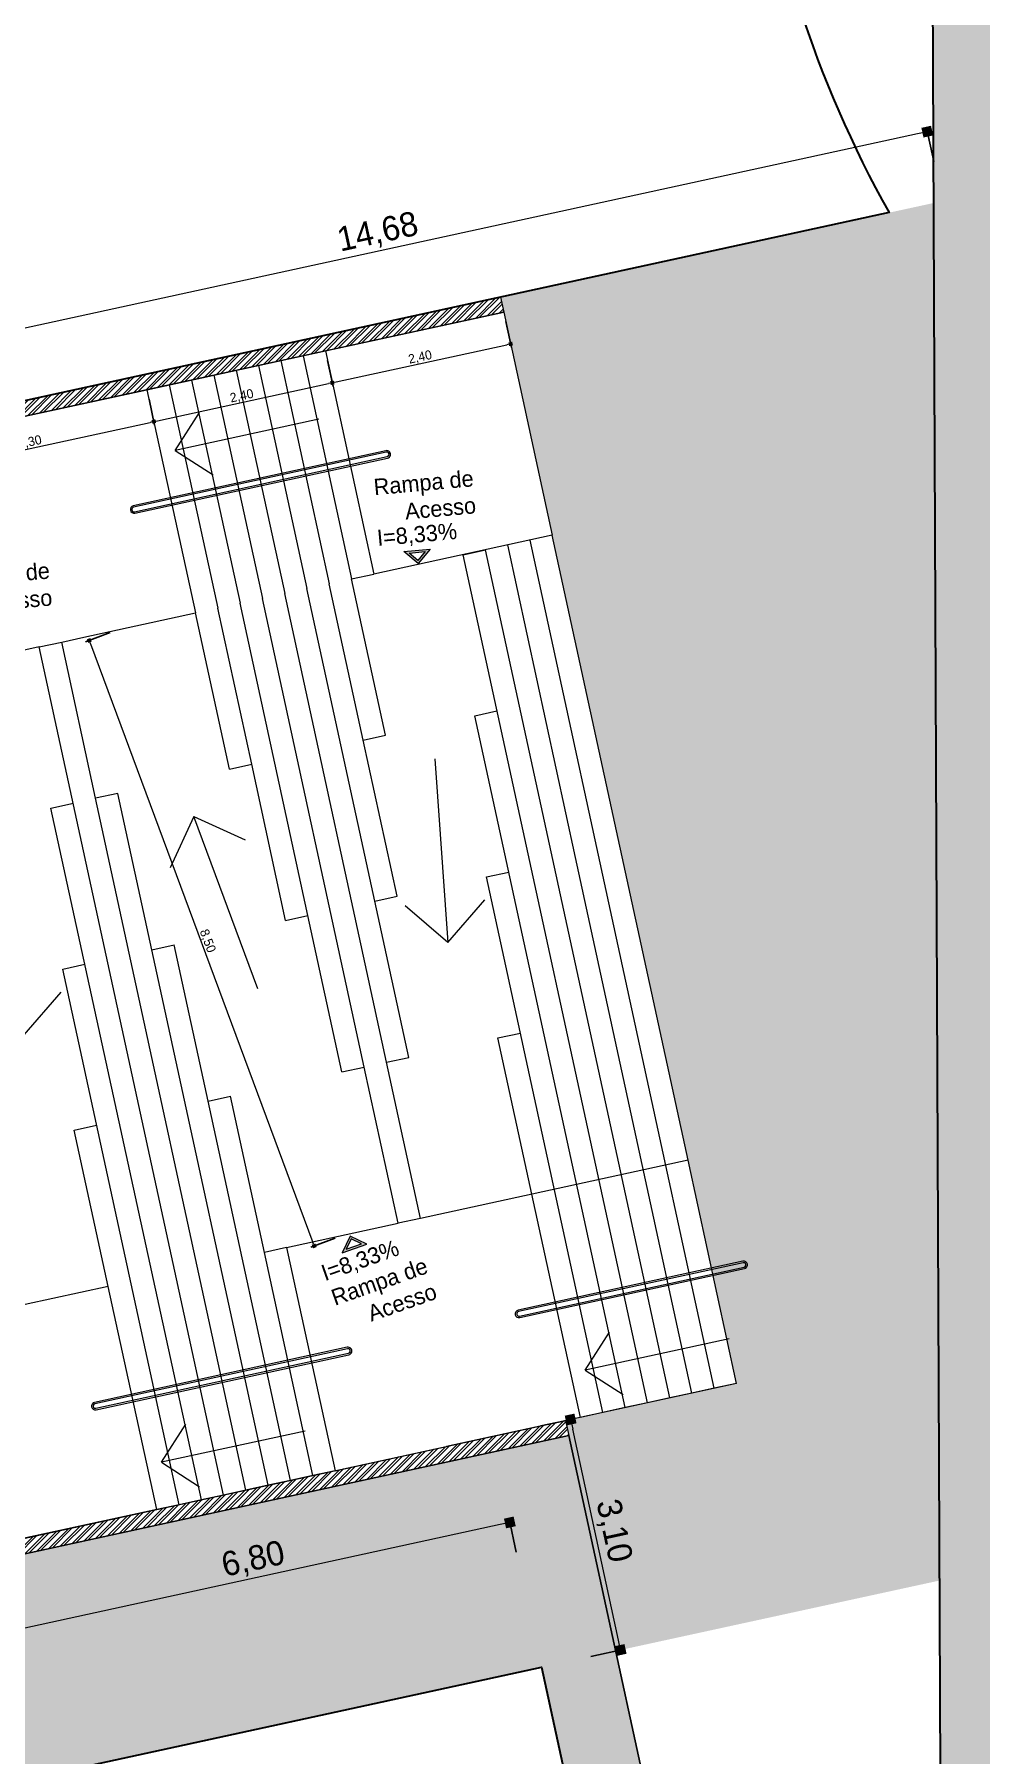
# Model space of a CAD drawing. Header units: millimetres. Extents: x 3006 to 6000, y 1661 to 3774.
# Drawn here: x 4714.64 to 4727.08, y 1877.92 to 1900.52 of the extents above; entities that cross this region are included whole.
import ezdxf

# ---------------------------------------------------------------- set-up
doc = ezdxf.new("R2010")
doc.units = ezdxf.units.MM
doc.header["$LTSCALE"] = 10
for name, color, linetype, lineweight in [('.10 ultra fina', 240, 'Continuous', 5), ('.20', 130, 'Continuous', 20), ('.30', 50, 'Continuous', 30), ('COTAS', 230, 'Continuous', 15), ('MARCAÇÕES', 230, 'Continuous', 15)]:
    doc.layers.add(name, color=color, linetype=linetype, lineweight=lineweight)
doc.layers.add('.20 hachura', color=185, linetype='Continuous')
doc.layers.add('Escrita', color=34, linetype='Continuous')
doc.layers.add('Verde', color=7, linetype='Continuous', true_color=0x136734)
doc.styles.add('Texto Wilian', font='himalaya.ttf')
doc.dimstyles.new('Cota 1-200 Exter WMJ', dxfattribs={"dimtxt": 0.32, "dimasz": 0.13, "dimexe": 0.05, "dimexo": 0.3, "dimgap": 0.03, "dimtad": 1, "dimzin": 1, "dimtxsty": 'Texto Wilian', "dimblk": 'BOXFILLED', "dimcen": 0, "dimclrd": 230, "dimclre": 230, "dimclrt": 104, "dimazin": 0, "dimtfac": 1, "dimtix": 1, "dimtmove": 0, "dimatfit": 3, "dimfxl": 0.4, "dimfxlon": 1, "dimlwd": 20, "dimarcsym": 2})
doc.dimstyles.new('Cota 1-75 Exter WMJ', dxfattribs={"dimtxt": 0.12, "dimasz": 0.05, "dimexe": 0.05, "dimexo": 0.1, "dimgap": 0.002, "dimtad": 1, "dimzin": 1, "dimtxsty": 'Texto Wilian', "dimblk": 'BOXFILLED', "dimcen": 2.5, "dimclrd": 230, "dimclre": 230, "dimclrt": 104, "dimazin": 0, "dimtfac": 1, "dimtix": 1, "dimtmove": 0, "dimatfit": 3, "dimfxl": 0.3, "dimfxlon": 1, "dimlwd": 20, "dimarcsym": 1})

# ---------------------------------------------------------------- blocks, each defined once
blk = doc.blocks.new('_BoxFilled')
at = {"color": 0, "linetype": 'ByBlock', "lineweight": -2}
blk.add_line((-0.5, 0), (-1, 0), dxfattribs=at)
at = {"color": 0, "linetype": 'ByBlock'}
blk.add_solid([(-0.5, 0.5), (0.5, 0.5), (-0.5, -0.5), (0.5, -0.5)], dxfattribs=at)
blk = doc.blocks.new('*D839')
at = {"layer": 'COTAS', "color": 230, "linetype": 'Continuous', "lineweight": 20, "ltscale": 10, "transparency": 16777216}
blk.add_line((4726.248, 1899.213), (4712.158, 1896.149), dxfattribs=at)
at = {"layer": 'COTAS', "color": 230, "lineweight": -2, "ltscale": 10, "transparency": 16777216}
for p, q in [((4726.46, 1898.85), (4726.364, 1899.29)), ((4712.116, 1895.731), (4712.02, 1896.171))]:
    blk.add_line(p, q, dxfattribs=at)
at = {"layer": 'Defpoints', "color": 0, "ltscale": 10, "transparency": 16777216}
for p in [(4726.573, 1898.329), (4712.031, 1896.122), (4712.229, 1895.21)]:
    blk.add_point(p, dxfattribs=at)
at = {"layer": 'COTAS', "color": 230, "lineweight": 20, "ltscale": 10, "transparency": 16777216, "xscale": 0.13, "yscale": 0.13, "zscale": 0.13}
for p, rotation in [((4726.375, 1899.241), 12.26756816731099), ((4712.031, 1896.122), 192.267568167311)]:
    blk.add_blockref('_BoxFilled', p, dxfattribs=dict(at, rotation=rotation))
at = {"layer": 'COTAS', "color": 104, "ltscale": 10, "transparency": 16777216, "insert": (4719.154, 1897.905), "char_height": 0.32, "attachment_point": 5, "rotation": 12.2676, "style": 'Texto Wilian'}
blk.add_mtext('14,68', dxfattribs=at)
blk = doc.blocks.new('*D846')
at = {"layer": 'COTAS', "color": 230, "lineweight": -2, "ltscale": 10, "transparency": 16777216}
for p, q in [((4720.973, 1880.582), (4720.878, 1881.021)), ((4714.328, 1879.137), (4714.233, 1879.577))]:
    blk.add_line(p, q, dxfattribs=at)
at = {"layer": 'COTAS', "color": 230, "linetype": 'Continuous', "lineweight": 20, "ltscale": 10, "transparency": 16777216}
blk.add_line((4720.761, 1880.945), (4714.371, 1879.555), dxfattribs=at)
at = {"layer": 'Defpoints', "color": 0, "ltscale": 10, "transparency": 16777216}
for p in [(4714.243, 1879.528), (4721.302, 1879.071), (4714.657, 1877.626)]:
    blk.add_point(p, dxfattribs=at)
at = {"layer": 'COTAS', "color": 230, "lineweight": 20, "ltscale": 10, "transparency": 16777216, "xscale": 0.13, "yscale": 0.13, "zscale": 0.13}
for p, rotation in [((4720.888, 1880.973), 12.26756816736686), ((4714.243, 1879.528), 192.2675681673669)]:
    blk.add_blockref('_BoxFilled', p, dxfattribs=dict(at, rotation=rotation))
at = {"layer": 'COTAS', "color": 104, "ltscale": 10, "transparency": 16777216, "insert": (4717.517, 1880.474), "char_height": 0.32, "attachment_point": 5, "rotation": 12.2676, "style": 'Texto Wilian'}
blk.add_mtext('6,80', dxfattribs=at)
blk = doc.blocks.new('*D847')
at = {"layer": 'COTAS', "color": 230, "linetype": 'Continuous', "lineweight": 20, "ltscale": 10, "transparency": 16777216}
blk.add_line((4714.116, 1879.5), (4711.439, 1878.918), dxfattribs=at)
at = {"layer": 'COTAS', "color": 230, "lineweight": -2, "ltscale": 10, "transparency": 16777216}
for p, q in [((4714.328, 1879.137), (4714.233, 1879.577)), ((4711.397, 1878.499), (4711.301, 1878.939))]:
    blk.add_line(p, q, dxfattribs=at)
at = {"layer": 'Defpoints', "color": 0, "ltscale": 10, "transparency": 16777216}
for p in [(4711.312, 1878.89), (4714.657, 1877.626), (4711.725, 1876.989)]:
    blk.add_point(p, dxfattribs=at)
at = {"layer": 'COTAS', "color": 230, "lineweight": 20, "ltscale": 10, "transparency": 16777216, "xscale": 0.13, "yscale": 0.13, "zscale": 0.13}
for p, rotation in [((4714.243, 1879.528), 12.26756816736686), ((4711.312, 1878.89), 192.2675681673669)]:
    blk.add_blockref('_BoxFilled', p, dxfattribs=dict(at, rotation=rotation))
at = {"layer": 'COTAS', "color": 104, "ltscale": 10, "transparency": 16777216, "insert": (4712.729, 1879.433), "char_height": 0.32, "attachment_point": 5, "rotation": 12.2676, "style": 'Texto Wilian'}
blk.add_mtext('3,00', dxfattribs=at)
blk = doc.blocks.new('*D856')
at = {"layer": 'COTAS', "color": 230, "lineweight": -2, "ltscale": 10, "transparency": 16777216}
for p, q in [((4721.296, 1882.24), (4721.736, 1882.336)), ((4721.954, 1879.213), (4722.394, 1879.309))]:
    blk.add_line(p, q, dxfattribs=at)
at = {"layer": 'COTAS', "color": 230, "linetype": 'Continuous', "lineweight": 20, "ltscale": 10, "transparency": 16777216}
blk.add_line((4722.317, 1879.425), (4721.715, 1882.198), dxfattribs=at)
at = {"layer": 'Defpoints', "color": 0, "ltscale": 10, "transparency": 16777216}
for p in [(4721.687, 1882.325), (4720.643, 1882.098), (4721.302, 1879.071)]:
    blk.add_point(p, dxfattribs=at)
at = {"layer": 'COTAS', "color": 230, "lineweight": 20, "ltscale": 10, "transparency": 16777216, "xscale": 0.13, "yscale": 0.13, "zscale": 0.13}
for p, rotation in [((4721.687, 1882.325), 102.2675681673671), ((4722.345, 1879.298), 282.2675681673671)]:
    blk.add_blockref('_BoxFilled', p, dxfattribs=dict(at, rotation=rotation))
at = {"layer": 'COTAS', "color": 104, "ltscale": 10, "transparency": 16777216, "insert": (4722.24, 1880.86), "char_height": 0.32, "attachment_point": 5, "rotation": 282.2676, "style": 'Texto Wilian'}
blk.add_mtext('3,10', dxfattribs=at)
blk = doc.blocks.new('*D966')
at = {"layer": 'COTAS', "color": 230, "lineweight": -2, "ltscale": 10, "transparency": 16777216}
for p, q in [((4716.145, 1895.726), (4716.219, 1895.384)), ((4712.92, 1895.025), (4712.995, 1894.683))]:
    blk.add_line(p, q, dxfattribs=at)
at = {"layer": 'COTAS', "color": 230, "linetype": 'Continuous', "lineweight": 20, "ltscale": 10, "transparency": 16777216}
blk.add_line((4713.033, 1894.742), (4716.16, 1895.422), dxfattribs=at)
at = {"layer": 'Defpoints', "color": 0, "ltscale": 10, "transparency": 16777216}
for p in [(4716.118, 1895.851), (4716.209, 1895.433), (4712.893, 1895.149)]:
    blk.add_point(p, dxfattribs=at)
at = {"layer": 'COTAS', "color": 230, "lineweight": 20, "ltscale": 10, "transparency": 16777216, "xscale": 0.05, "yscale": 0.05, "zscale": 0.05}
for p, rotation in [((4716.209, 1895.433), 12.26756816735529), ((4712.984, 1894.732), 192.2675681673553)]:
    blk.add_blockref('_BoxFilled', p, dxfattribs=dict(at, rotation=rotation))
at = {"layer": 'COTAS', "color": 104, "ltscale": 10, "transparency": 16777216, "insert": (4714.58, 1895.157), "char_height": 0.12, "attachment_point": 5, "rotation": 12.2676, "style": 'Texto Wilian'}
blk.add_mtext('3,30', dxfattribs=at)
blk = doc.blocks.new('*D967')
at = {"layer": 'COTAS', "color": 230, "lineweight": -2, "ltscale": 10, "transparency": 16777216}
for p, q in [((4718.49, 1896.236), (4718.565, 1895.894)), ((4716.145, 1895.726), (4716.219, 1895.384))]:
    blk.add_line(p, q, dxfattribs=at)
at = {"layer": 'COTAS', "color": 230, "linetype": 'Continuous', "lineweight": 20, "ltscale": 10, "transparency": 16777216}
blk.add_line((4716.258, 1895.444), (4718.505, 1895.932), dxfattribs=at)
at = {"layer": 'Defpoints', "color": 0, "ltscale": 10, "transparency": 16777216}
for p in [(4718.463, 1896.361), (4718.554, 1895.943), (4716.118, 1895.851)]:
    blk.add_point(p, dxfattribs=at)
at = {"layer": 'COTAS', "color": 230, "lineweight": 20, "ltscale": 10, "transparency": 16777216, "xscale": 0.05, "yscale": 0.05, "zscale": 0.05}
for p, rotation in [((4718.554, 1895.943), 12.26756816735529), ((4716.209, 1895.433), 192.2675681673553)]:
    blk.add_blockref('_BoxFilled', p, dxfattribs=dict(at, rotation=rotation))
at = {"layer": 'COTAS', "color": 104, "ltscale": 10, "transparency": 16777216, "insert": (4717.365, 1895.763), "char_height": 0.12, "attachment_point": 5, "rotation": 12.2676, "style": 'Texto Wilian'}
blk.add_mtext('2,40', dxfattribs=at)
blk = doc.blocks.new('*D968')
at = {"layer": 'COTAS', "color": 230, "lineweight": -2, "ltscale": 10, "transparency": 16777216}
for p, q in [((4720.836, 1896.746), (4720.91, 1896.404)), ((4718.49, 1896.236), (4718.565, 1895.894))]:
    blk.add_line(p, q, dxfattribs=at)
at = {"layer": 'COTAS', "color": 230, "linetype": 'Continuous', "lineweight": 20, "ltscale": 10, "transparency": 16777216}
blk.add_line((4718.603, 1895.954), (4720.85, 1896.442), dxfattribs=at)
at = {"layer": 'Defpoints', "color": 0, "ltscale": 10, "transparency": 16777216}
for p in [(4720.808, 1896.871), (4720.899, 1896.453), (4718.463, 1896.361)]:
    blk.add_point(p, dxfattribs=at)
at = {"layer": 'COTAS', "color": 230, "lineweight": 20, "ltscale": 10, "transparency": 16777216, "xscale": 0.05, "yscale": 0.05, "zscale": 0.05}
for p, rotation in [((4720.899, 1896.453), 12.26756816735529), ((4718.554, 1895.943), 192.2675681673553)]:
    blk.add_blockref('_BoxFilled', p, dxfattribs=dict(at, rotation=rotation))
at = {"layer": 'COTAS', "color": 104, "ltscale": 10, "transparency": 16777216, "insert": (4719.71, 1896.273), "char_height": 0.12, "attachment_point": 5, "rotation": 12.2676, "style": 'Texto Wilian'}
blk.add_mtext('2,40', dxfattribs=at)
blk = doc.blocks.new('*D971')
at = {"layer": 'COTAS', "color": 230, "lineweight": -2, "ltscale": 10, "transparency": 16777216}
for p, q in [((4715.636, 1892.661), (4715.312, 1892.541)), ((4718.593, 1884.708), (4718.27, 1884.588))]:
    blk.add_line(p, q, dxfattribs=at)
at = {"layer": 'COTAS', "color": 230, "linetype": 'Continuous', "lineweight": 20, "ltscale": 10, "transparency": 16777216}
blk.add_line((4715.377, 1892.512), (4718.299, 1884.652), dxfattribs=at)
at = {"layer": 'Defpoints', "color": 0, "ltscale": 10, "transparency": 16777216}
for p in [(4715.729, 1892.696), (4718.687, 1884.743), (4718.317, 1884.605)]:
    blk.add_point(p, dxfattribs=at)
at = {"layer": 'COTAS', "color": 230, "lineweight": 20, "ltscale": 10, "transparency": 16777216, "xscale": 0.05, "yscale": 0.05, "zscale": 0.05}
for p, rotation in [((4715.359, 1892.558), 110.3976705215174), ((4718.317, 1884.605), 290.3976705215175)]:
    blk.add_blockref('_BoxFilled', p, dxfattribs=dict(at, rotation=rotation))
at = {"layer": 'COTAS', "color": 104, "ltscale": 10, "transparency": 16777216, "insert": (4716.91, 1888.609), "char_height": 0.12, "attachment_point": 5, "rotation": 290.3977, "style": 'Texto Wilian'}
blk.add_mtext('8,50', dxfattribs=at)

msp = doc.modelspace()

# ---------------------------------------------------------------- hatches: boundary and pattern name
at = {"layer": '.10 ultra fina', "lineweight": 5}
h = msp.add_hatch(color=240, dxfattribs=at)
h.dxf.hatch_style = 1
h.paths.add_polyline_path([(4719.495, 1893.726), (4719.84, 1893.757), (4719.683, 1893.569)])
h.paths.add_polyline_path([(4719.564, 1893.705), (4719.68, 1893.608), (4719.776, 1893.724)], flags=16)
h = msp.add_hatch(color=240, dxfattribs=at)
h.dxf.hatch_style = 1
h.paths.add_polyline_path([(4718.683, 1884.513), (4719.009, 1884.628), (4718.788, 1884.734)])
h.paths.add_polyline_path([(4718.736, 1884.561), (4718.801, 1884.697), (4718.937, 1884.632)], flags=16)
at = {"layer": '.20 hachura'}
h = msp.add_hatch(dxfattribs=at)
h.set_pattern_fill('GOST_WOOD', color=185, scale=0.1)
h.set_pattern_definition([(90, (200, 0), (0.6, -4e-17), [1, -0.2]), (90, (200.2, -0.2), (0.6, -4e-17), [0.6, -0.15, 0.3, -0.15]), (90, (200.4, -0.5), (0.6, -4e-17), [1, -0.2])])
h.paths.add_polyline_path([(4712.352, 1931.77), (4635.355, 1931.693, 0.416128), (4618.89, 1915.051), (4619.131, 1859.017, 0.412301), (4635.665, 1842.659), (4712.662, 1842.736, 0.416128), (4729.127, 1859.378), (4728.886, 1915.412, 0.412301)])
h.paths.add_polyline_path([(4712.358, 1929.27, -0.412301), (4726.386, 1915.39), (4726.627, 1859.356, -0.416128), (4712.657, 1845.236), (4635.66, 1845.159, -0.412301), (4621.631, 1859.039), (4621.39, 1915.073, -0.416128), (4635.361, 1929.193)], flags=16)
h = msp.add_hatch(dxfattribs=at)
h.set_pattern_fill('ANSI32', color=185, scale=0.009)
h.paths.add_polyline_path([(4720.808, 1896.871), (4720.766, 1897.066), (4712.229, 1895.21), (4711.846, 1896.969), (4705.424, 1926.506), (4705.228, 1926.464), (4712.076, 1894.972)])
h = msp.add_hatch(dxfattribs=at)
h.set_pattern_fill('AR-HBONE', color=185, scale=0.0015)
h.paths.add_polyline_path([(4728.957, 1898.847), (4729.035, 1880.753), (4731.768, 1881.347), (4731.768, 1899.458)])
h.paths.add_polyline_path([(4726.537, 1880.21), (4726.46, 1898.304), (4720.766, 1897.066), (4723.868, 1882.799), (4721.621, 1882.311), (4722.279, 1879.284)])
h = msp.add_hatch(dxfattribs=at)
h.set_pattern_fill('ANSI32', color=185, scale=0.009)
h.paths.add_polyline_path([(4711.11, 1879.82), (4721.663, 1882.115), (4721.621, 1882.311), (4710.872, 1879.973), (4711.318, 1877.924), (4711.513, 1877.966)])
h = msp.add_hatch(dxfattribs=at)
h.set_pattern_fill('AR-HBONE', color=185, scale=0.0015)
h.paths.add_polyline_path([(4721.663, 1882.115), (4711.11, 1879.82), (4711.725, 1876.989), (4715.433, 1859.937), (4715.646, 1858.96), (4726.199, 1861.255)])
h.paths.add_polyline_path([(4714.657, 1877.626), (4721.302, 1879.071), (4725.009, 1862.02), (4718.365, 1860.575)], flags=16)

# ---------------------------------------------------------------- linework, layer by layer
at = {"layer": '.10 ultra fina', "color": 240, "lineweight": 5}
for points in [[(4719.495, 1893.726), (4719.84, 1893.757), (4719.683, 1893.569)], [(4719.776, 1893.724), (4719.68, 1893.608), (4719.564, 1893.705)], [(4718.683, 1884.513), (4719.009, 1884.628), (4718.788, 1884.734)], [(4718.937, 1884.632), (4718.801, 1884.697), (4718.736, 1884.561)]]:
    msp.add_lwpolyline(points, close=True, dxfattribs=at)
at = {"layer": '.20', "ltscale": 10}
for p, q in [((4718.463, 1896.361), (4720.808, 1896.871)), ((4720.808, 1896.871), (4721.446, 1893.939)), ((4716.118, 1895.851), (4718.463, 1896.361)), ((4717.584, 1896.169), (4718.221, 1893.238)), ((4717.877, 1896.233), (4718.514, 1893.302)), ((4718.17, 1896.297), (4718.808, 1893.365)), ((4718.463, 1896.361), (4719.101, 1893.429)), ((4716.411, 1895.914), (4717.049, 1892.983)), ((4716.704, 1895.978), (4717.342, 1893.047)), ((4716.998, 1896.042), (4717.635, 1893.11)), ((4717.291, 1896.106), (4717.928, 1893.174)), ((4712.893, 1895.149), (4716.118, 1895.851)), ((4716.118, 1895.851), (4716.755, 1892.919)), ((4721.446, 1893.939), (4719.101, 1893.429)), ((4723.231, 1885.731), (4721.446, 1893.939)), ((4720.273, 1893.684), (4720.566, 1893.748)), ((4722.696, 1882.544), (4720.273, 1893.684)), ((4721.013, 1891.696), (4720.566, 1893.748)), ((4721.752, 1889.707), (4720.86, 1893.812)), ((4722.491, 1887.719), (4721.153, 1893.875)), ((4718.808, 1893.365), (4719.101, 1893.429)), ((4719.114, 1889.134), (4718.221, 1893.238)), ((4718.961, 1891.25), (4718.514, 1893.302)), ((4719.254, 1891.313), (4718.808, 1893.365)), ((4717.495, 1890.931), (4717.049, 1892.983)), ((4718.234, 1888.943), (4717.342, 1893.047)), ((4718.974, 1886.954), (4717.635, 1893.11)), ((4719.267, 1887.018), (4717.928, 1893.174)), ((4715.29, 1892.6), (4716.755, 1892.919)), ((4717.202, 1890.867), (4716.755, 1892.919)), ((4714.703, 1892.473), (4714.997, 1892.537)), ((4714.997, 1892.537), (4715.29, 1892.6)), ((4715.443, 1890.485), (4714.997, 1892.537)), ((4714.703, 1892.473), (4713.531, 1892.218)), ((4717.126, 1881.333), (4714.703, 1892.473)), ((4720.426, 1891.568), (4720.719, 1891.632)), ((4722.989, 1882.608), (4721.013, 1891.696)), ((4722.402, 1882.481), (4720.426, 1891.568)), ((4718.961, 1891.25), (4719.254, 1891.313)), ((4719.407, 1889.197), (4718.961, 1891.25)), ((4717.202, 1890.867), (4717.495, 1890.931)), ((4717.941, 1888.879), (4717.495, 1890.931)), ((4715.736, 1890.548), (4715.443, 1890.485)), ((4716.182, 1888.496), (4715.736, 1890.548)), ((4714.856, 1890.357), (4715.15, 1890.421)), ((4716.833, 1881.269), (4714.856, 1890.357)), ((4717.419, 1881.397), (4715.443, 1890.485)), ((4723.282, 1882.672), (4721.752, 1889.707)), ((4720.579, 1889.452), (4720.873, 1889.516)), ((4722.109, 1882.417), (4720.579, 1889.452)), ((4719.114, 1889.134), (4719.407, 1889.197)), ((4719.56, 1887.082), (4719.114, 1889.134)), ((4717.941, 1888.879), (4718.234, 1888.943)), ((4718.68, 1886.89), (4718.234, 1888.943)), ((4716.182, 1888.496), (4716.475, 1888.56)), ((4717.712, 1881.461), (4716.182, 1888.496)), ((4716.922, 1886.508), (4716.475, 1888.56)), ((4715.01, 1888.241), (4715.303, 1888.305)), ((4716.539, 1881.206), (4715.01, 1888.241)), ((4723.575, 1882.736), (4722.491, 1887.719)), ((4720.732, 1887.337), (4721.026, 1887.4)), ((4721.179, 1885.285), (4720.732, 1887.337)), ((4718.68, 1886.89), (4718.974, 1886.954)), ((4719.42, 1884.902), (4718.974, 1886.954)), ((4719.267, 1887.018), (4719.56, 1887.082)), ((4719.713, 1884.966), (4719.267, 1887.018)), ((4716.922, 1886.508), (4717.215, 1886.572)), ((4718.005, 1881.524), (4716.922, 1886.508)), ((4717.661, 1884.52), (4717.215, 1886.572)), ((4715.163, 1886.126), (4715.456, 1886.189)), ((4715.609, 1884.073), (4715.163, 1886.126)), ((4723.231, 1885.731), (4719.713, 1884.966)), ((4723.868, 1882.799), (4723.231, 1885.731)), ((4721.816, 1882.353), (4721.179, 1885.285)), ((4717.954, 1884.583), (4719.42, 1884.902)), ((4719.713, 1884.966), (4719.42, 1884.902)), ((4717.954, 1884.583), (4717.661, 1884.52)), ((4718.298, 1881.588), (4717.661, 1884.52)), ((4717.954, 1884.583), (4718.591, 1881.652)), ((4715.609, 1884.073), (4714.143, 1883.755)), ((4716.246, 1881.142), (4715.609, 1884.073)), ((4723.868, 1882.799), (4720.057, 1881.971)), ((4722.989, 1882.608), (4722.696, 1882.544)), ((4723.282, 1882.672), (4722.989, 1882.608)), ((4723.575, 1882.736), (4723.282, 1882.672)), ((4723.868, 1882.799), (4723.575, 1882.736)), ((4722.109, 1882.417), (4721.816, 1882.353)), ((4722.402, 1882.481), (4722.109, 1882.417)), ((4722.696, 1882.544), (4722.402, 1882.481)), ((4718.591, 1881.652), (4720.057, 1881.971)), ((4717.712, 1881.461), (4717.419, 1881.397)), ((4718.005, 1881.524), (4717.712, 1881.461)), ((4718.298, 1881.588), (4718.005, 1881.524)), ((4718.591, 1881.652), (4718.298, 1881.588)), ((4716.833, 1881.269), (4716.539, 1881.206)), ((4717.126, 1881.333), (4716.833, 1881.269)), ((4717.419, 1881.397), (4717.126, 1881.333)), ((4716.246, 1881.142), (4714.487, 1880.76)), ((4716.539, 1881.206), (4716.246, 1881.142))]:
    msp.add_line(p, q, dxfattribs=at)
at = {"layer": '.20 hachura', "color": 185}
msp.add_lwpolyline([(4715.433, 1859.937), (4715.646, 1858.96), (4726.199, 1861.255), (4721.663, 1882.115), (4711.11, 1879.82), (4711.725, 1876.989)], dxfattribs=at)
at = {"layer": '.30', "color": 50, "lineweight": 30}
for points in [[(4726.386, 1915.39, 0.412301), (4712.358, 1929.27), (4635.361, 1929.193, 0.416128), (4621.39, 1915.073), (4621.631, 1859.039, 0.412301), (4635.66, 1845.159), (4712.657, 1845.236, 0.416128), (4726.627, 1859.356)], [(4705.424, 1926.506), (4715.625, 1928.725, -0.437257), (4724.622, 1909.591, 0.204316), (4725.874, 1898.177), (4712.229, 1895.21)]]:
    msp.add_lwpolyline(points, format="xyb", close=True, dxfattribs=at)
msp.add_lwpolyline([(4714.657, 1877.626), (4721.302, 1879.071), (4725.009, 1862.02), (4718.365, 1860.575)], close=True, dxfattribs=at)
at = {"layer": 'MARCAÇÕES'}
for p, q in [((4716.489, 1895.054), (4716.81, 1895.553)), ((4718.379, 1895.465), (4716.489, 1895.054)), ((4716.489, 1895.054), (4716.988, 1894.733)), ((4719.9, 1891.001), (4720.075, 1888.589)), ((4716.733, 1890.247), (4716.425, 1889.573)), ((4717.576, 1887.981), (4716.733, 1890.247)), ((4716.733, 1890.247), (4717.408, 1889.939)), ((4720.075, 1888.589), (4720.56, 1889.15)), ((4720.075, 1888.589), (4719.514, 1889.074)), ((4714.505, 1887.378), (4714.99, 1887.939)), ((4721.879, 1882.974), (4722.2, 1883.473)), ((4723.769, 1883.385), (4721.879, 1882.974)), ((4721.879, 1882.974), (4722.378, 1882.653)), ((4716.309, 1881.763), (4716.63, 1882.262)), ((4718.199, 1882.174), (4716.309, 1881.763)), ((4716.309, 1881.763), (4716.808, 1881.442))]:
    msp.add_line(p, q, dxfattribs=at)
at = {"layer": 'Verde', "color": 106, "lineweight": 9}
for points in [[(4711.846, 1896.969), (4712.229, 1895.21), (4720.766, 1897.066), (4720.808, 1896.871), (4712.076, 1894.972), (4705.228, 1926.464), (4705.424, 1926.506)], [(4711.318, 1877.924), (4710.872, 1879.973), (4721.621, 1882.311), (4721.663, 1882.115), (4711.11, 1879.82), (4711.513, 1877.966), (4711.318, 1877.924)]]:
    msp.add_lwpolyline(points, dxfattribs=at)
for points in [[(4715.938, 1894.327, 1), (4715.959, 1894.23), (4719.281, 1894.952, 1), (4719.26, 1895.05)], [(4715.942, 1894.308, 1), (4715.955, 1894.249), (4719.277, 1894.972, 1), (4719.264, 1895.03)], [(4720.998, 1883.761, 1), (4721.019, 1883.664), (4723.972, 1884.307, 1), (4723.951, 1884.404)], [(4721.002, 1883.742, 1), (4721.015, 1883.683), (4723.968, 1884.326, 1), (4723.955, 1884.385)], [(4715.428, 1882.55, 1), (4715.45, 1882.453), (4718.772, 1883.175, 1), (4718.751, 1883.273)], [(4715.433, 1882.531, 1), (4715.445, 1882.472), (4718.768, 1883.195, 1), (4718.755, 1883.253)]]:
    msp.add_lwpolyline(points, format="xyb", close=True, dxfattribs=at)

# ---------------------------------------------------------------- texts
at = {"layer": 'Escrita', "char_height": 0.21333, "style": 'Texto Wilian'}
for s, insert, width, attachment_point, rotation in [('{\\C34;Rampa de Acesso }', (4720.4, 1894.796), 1.69693, 3, 5.1426), ('{\\C34;I=8,33%}', (4720.183, 1894.105), 9.33302, 3, 5.1426), ('{\\C34;Rampa de Acesso }', (4714.83, 1893.585), 1.69693, 3, 5.1426), ('{\\C34;I=8,33%}', (4719.465, 1884.454), 9.33302, 9, 19.3926), ('{\\C34;Rampa de Acesso }', (4719.949, 1883.916), 1.69693, 9, 19.3926)]:
    msp.add_mtext(s, dxfattribs=dict(at, insert=insert, width=width, attachment_point=attachment_point, rotation=rotation))

# ---------------------------------------------------------------- dimensions: what is measured, and where the dimension line sits
at = {"layer": 'COTAS', "ltscale": 10}
for p1, p2, distance, picture, middle in [((4726.573, 1898.329), (4712.229, 1895.21), -0.933, '*D839', (4719.154, 1897.905)), ((4721.302, 1879.071), (4720.643, 1882.098), -1.068, '*D856', (4722.24, 1880.86)), ((4721.302, 1879.071), (4714.657, 1877.626), -1.946, '*D846', (4717.517, 1880.474))]:
    dim = msp.add_aligned_dim(p1=p1, p2=p2, distance=distance, dimstyle='Cota 1-200 Exter WMJ', dxfattribs=at)
    dim.commit()
    dim.dimension.update_dxf_attribs({"geometry": picture, "text_midpoint": middle})
for base, p1, p2, picture, middle in [((4720.899, 1896.453), (4718.463, 1896.361), (4720.808, 1896.871), '*D968', (4719.71, 1896.273)), ((4718.554, 1895.943), (4716.118, 1895.851), (4718.463, 1896.361), '*D967', (4717.365, 1895.763)), ((4716.209, 1895.433), (4712.893, 1895.149), (4716.118, 1895.851), '*D966', (4714.58, 1895.157))]:
    dim = msp.add_linear_dim(base=base, p1=p1, p2=p2, angle=192.2676, dimstyle='Cota 1-75 Exter WMJ', override={"dimtmove": 1}, dxfattribs=at)
    dim.commit()
    dim.dimension.update_dxf_attribs({"geometry": picture, "text_midpoint": middle})
dim = msp.add_aligned_dim(p1=(4715.729, 1892.696), p2=(4718.687, 1884.743), distance=-0.395, text='8,50', dimstyle='Cota 1-75 Exter WMJ', dxfattribs=at)
dim.commit()
dim.dimension.update_dxf_attribs({"geometry": '*D971', "text_midpoint": (4716.91, 1888.609)})
dim = msp.add_linear_dim(base=(4711.312, 1878.89), p1=(4714.657, 1877.626), p2=(4711.725, 1876.989), angle=12.2676, dimstyle='Cota 1-200 Exter WMJ', dxfattribs=at)
dim.commit()
dim.dimension.update_dxf_attribs({"geometry": '*D847', "text_midpoint": (4712.729, 1879.433)})

doc.saveas('drawing.dxf')
